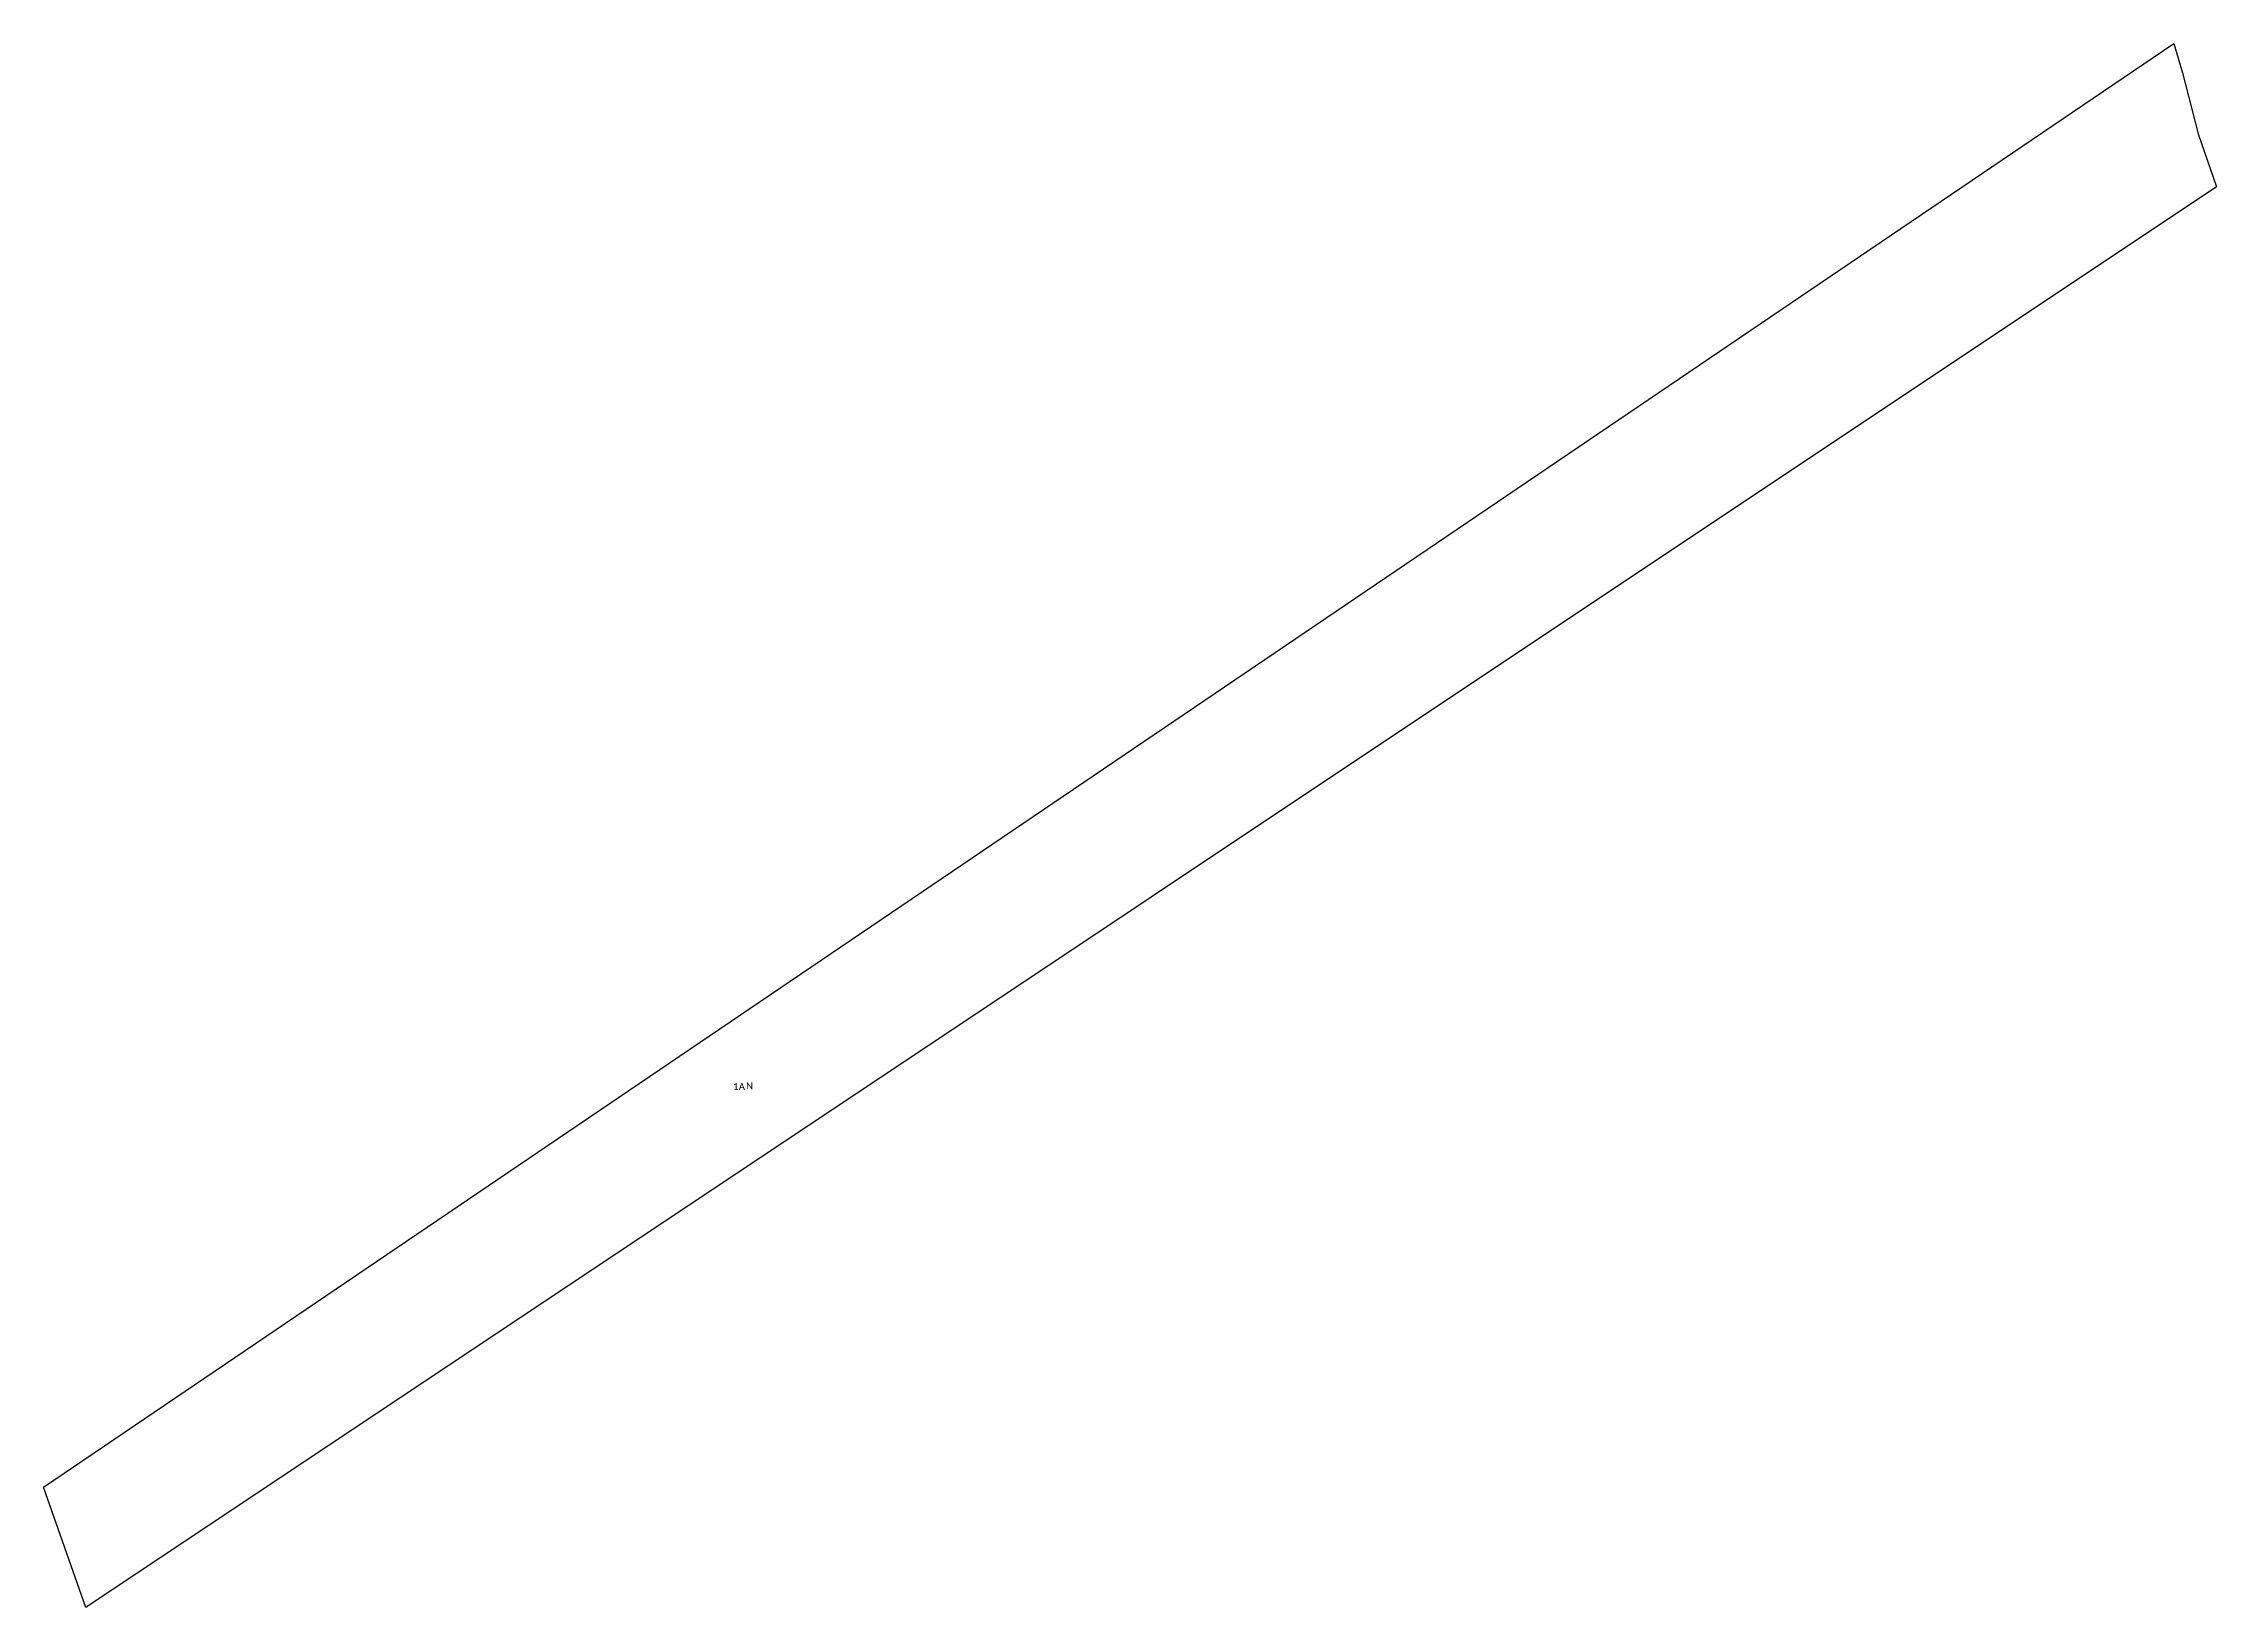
# Model space of a CAD drawing. Extents: x 613398 to 613713, y 647460 to 647687.
import ezdxf

# ---------------------------------------------------------------- set-up
doc = ezdxf.new("R2010")
doc.units = 0
for name, color, linetype in [('_CAT_FOL', 7, 'Continuous'), ('_IMPREJMUIT', 150, 'Continuous'), ('_NR_PARCELA', 50, 'Continuous'), ('_PARCELA_NOU_feb2025', 50, 'Continuous')]:
    doc.layers.add(name, color=color, linetype=linetype)
doc.styles.add('texte', font='')
doc.styles.get('texte').set_extended_font_data('Calibri')

msp = doc.modelspace()

# ---------------------------------------------------------------- linework, layer by layer
at = {"layer": '_PARCELA_NOU_feb2025'}
msp.add_lwpolyline([(613710.36, 647673.48), (613713.03, 647665.78), (613403.8, 647459.52), (613397.63, 647477), (613706.85, 647686.59), (613708.08, 647682.33)], close=True, dxfattribs=at)

# ---------------------------------------------------------------- texts
at = {"layer": '_CAT_FOL', "style": 'texte'}
msp.add_text('A', height=1, dxfattribs=at).set_placement((613498.55, 647534.67))
at = {"layer": '_IMPREJMUIT', "style": 'texte'}
msp.add_text('N', height=1, dxfattribs=at).set_placement((613499.62, 647534.75))
at = {"layer": '_NR_PARCELA', "style": 'texte'}
msp.add_text('1', height=1, dxfattribs=at).set_placement((613497.72, 647534.66))

doc.saveas('drawing.dxf')
